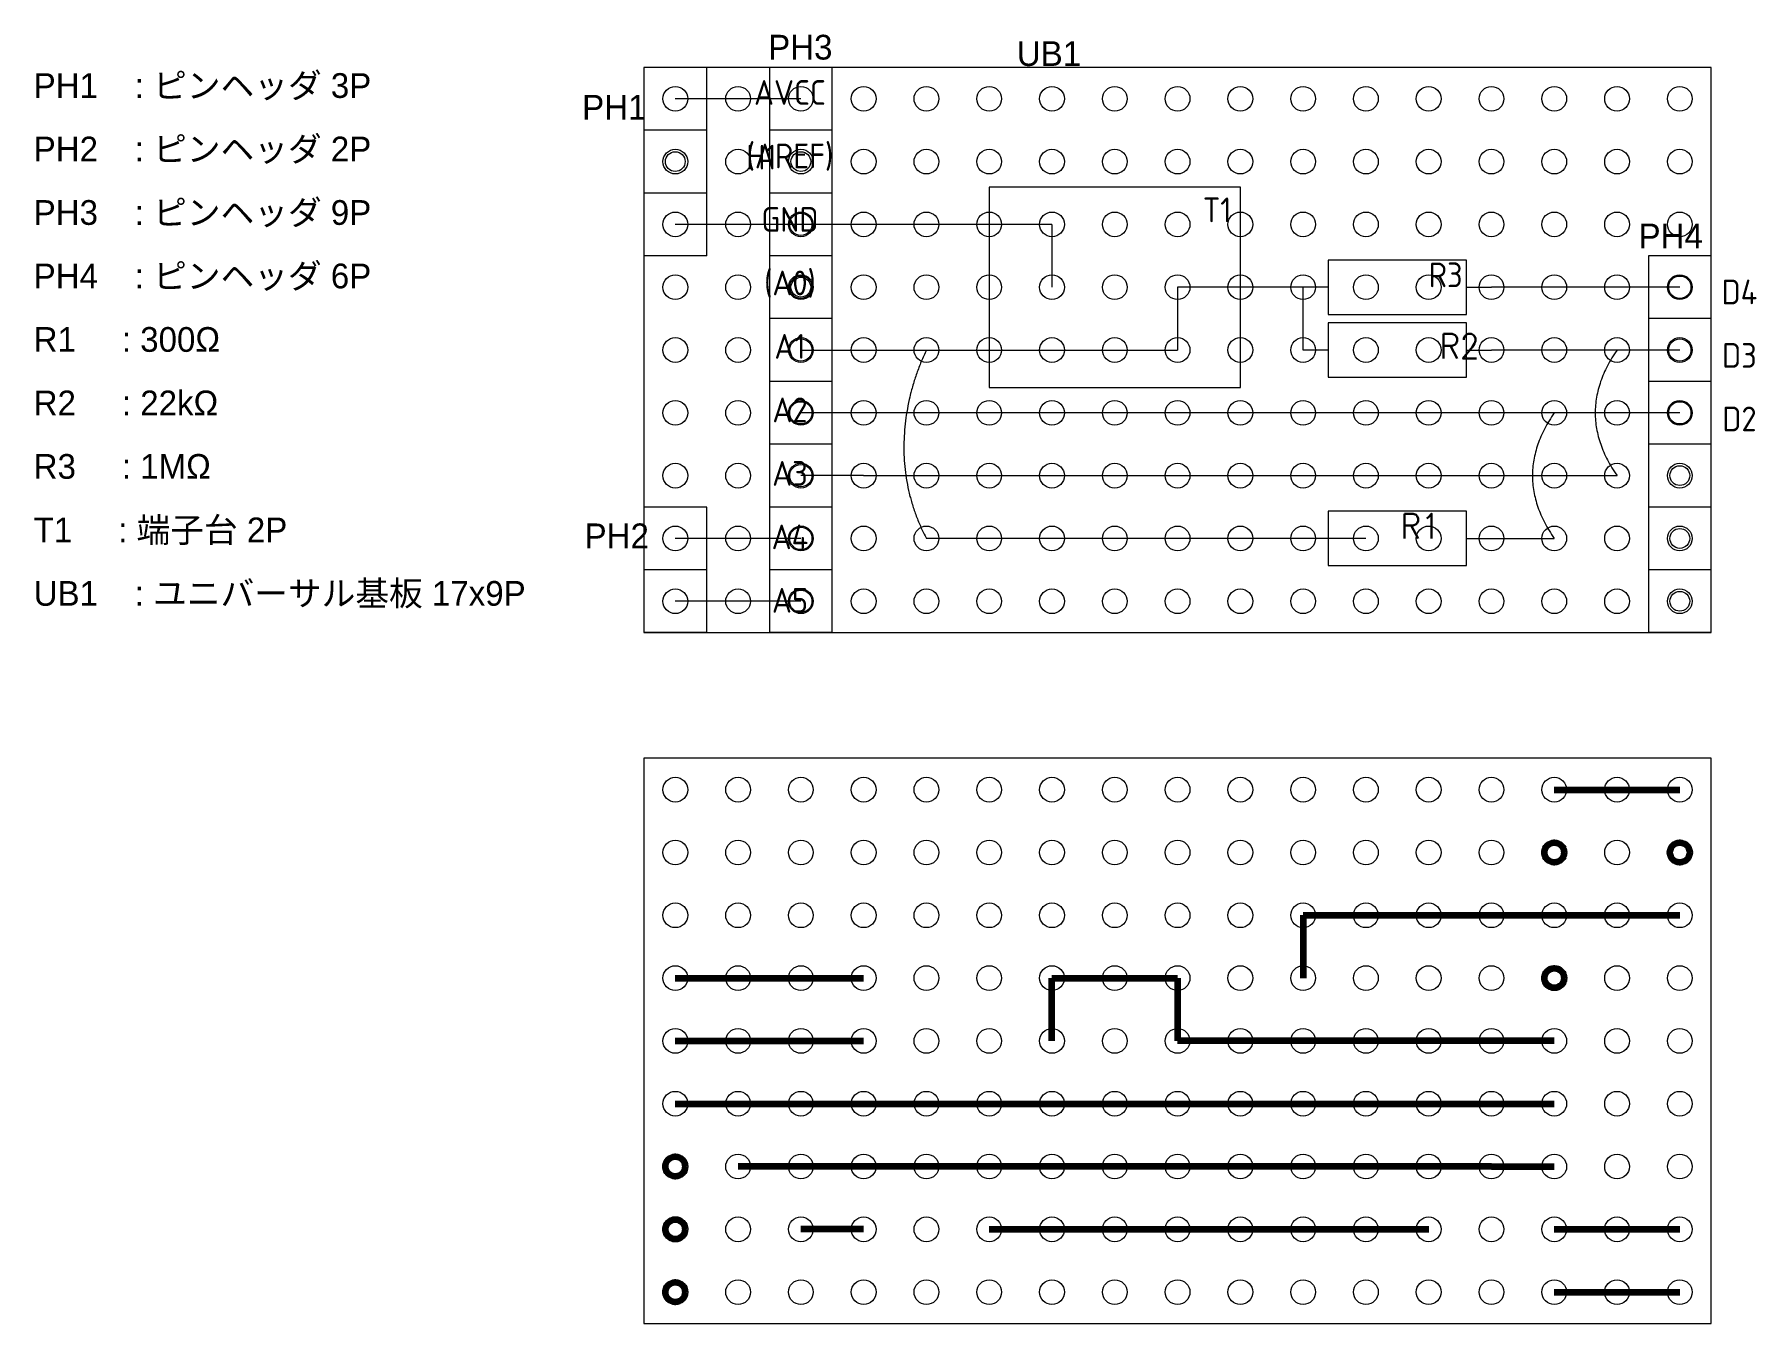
# Model space of a CAD drawing. Extents: x -21.5 to 48.2, y 16.9 to 69.1.
import ezdxf

# ---------------------------------------------------------------- set-up
doc = ezdxf.new("R2010")
doc.units = 0
doc.layers.get('0').update_dxf_attribs({"linetype": 'CONTINUOUS', "lineweight": 13})
for name, color, linetype, lineweight in [('0_GND', 7, 'CONTINUOUS', 15), ('0_wire', 3, 'CONTINUOUS', 15), ('5V line', 1, 'CONTINUOUS', 15), ('resister', 4, 'CONTINUOUS', 18)]:
    doc.layers.add(name, color=color, linetype=linetype, lineweight=lineweight)
for name, color, linetype, lineweight, true_color in [('pin socket', 56, 'CONTINUOUS', 15, 0x808000), ('terminal', 16, 'CONTINUOUS', 15, 0x800000), ('z_UniversalBoard', 253, 'CONTINUOUS', 15, 0xa0a0a4)]:
    doc.layers.add(name, color=color, linetype=linetype, lineweight=lineweight, true_color=true_color)
doc.styles.add('azomix', font='azomix')
doc.styles.add('iso', font='iso')
doc.styles.add('kst32b', font='kst32b')
doc.styles.get("Standard").update_dxf_attribs({"font": 'STANDARD'})

msp = doc.modelspace()

# ---------------------------------------------------------------- linework, layer by layer
at = {"layer": '0_GND'}
for p, q in [((9.52, 61.4), (4.44, 61.4)), ((19.68, 61.4), (9.52, 61.4)), ((19.68, 61.4), (19.68, 58.86))]:
    msp.add_line(p, q, dxfattribs=at)
at = {"layer": '0_GND', "lineweight": 200}
for p, q in [((29.84, 33.46), (29.84, 30.92)), ((29.84, 33.46), (40, 33.46)), ((40, 33.46), (45.08, 33.46))]:
    msp.add_line(p, q, dxfattribs=at)
at = {"layer": '0_wire'}
for p, q in [((24.76, 58.86), (24.76, 56.32)), ((29.84, 58.86), (24.76, 58.86)), ((29.84, 56.32), (29.84, 58.86)), ((42.54, 58.86), (37.46, 58.86)), ((45.08, 58.86), (42.54, 58.86)), ((9.52, 56.32), (24.76, 56.32)), ((42.54, 56.32), (37.46, 56.32)), ((45.08, 56.32), (42.54, 56.32)), ((12.06, 53.78), (9.52, 53.78)), ((45.08, 53.78), (12.06, 53.78)), ((12.06, 51.24), (9.52, 51.24)), ((12.06, 51.24), (42.54, 51.24)), ((9.52, 48.7), (4.44, 48.7)), ((32.38, 48.7), (14.6, 48.7)), ((37.46, 48.7), (40, 48.7)), ((9.52, 46.16), (4.44, 46.16))]:
    msp.add_line(p, q, dxfattribs=at)
at = {"layer": '0_wire', "lineweight": 200}
for p, q in [((4.44, 30.92), (6.98, 30.92)), ((6.98, 30.92), (12.06, 30.92)), ((19.68, 28.38), (19.68, 30.92)), ((19.68, 30.92), (24.76, 30.92)), ((24.76, 30.92), (24.76, 28.38)), ((4.44, 28.38), (6.98, 28.38)), ((6.98, 28.38), (12.06, 28.38)), ((40, 28.38), (24.76, 28.38)), ((4.44, 25.84), (37.46, 25.84)), ((37.46, 25.84), (40, 25.84)), ((37.46, 23.3), (6.98, 23.3)), ((37.46, 23.3), (40, 23.3)), ((12.06, 20.76), (9.52, 20.76)), ((17.14, 20.76), (34.92, 20.76)), ((40, 20.76), (45.08, 20.76)), ((40, 18.22), (45.08, 18.22))]:
    msp.add_line(p, q, dxfattribs=at)
at = {"layer": '0_wire'}
for centre in [(4.44, 63.94), (9.52, 63.94), (9.52, 58.86), (45.08, 51.24), (45.08, 48.7), (45.08, 46.16)]:
    msp.add_circle(centre, 0.4, dxfattribs=at)
at = {"layer": '0_wire', "lineweight": 200}
for centre in [(40, 36), (45.08, 36), (40, 30.92), (4.44, 23.3), (4.44, 20.76), (4.44, 18.22)]:
    msp.add_circle(centre, 0.4, dxfattribs=at)
at = {"layer": '5V line'}
msp.add_line((9.52, 66.48), (4.44, 66.48), dxfattribs=at)
at = {"layer": '5V line', "lineweight": 200}
msp.add_line((40, 38.54), (45.08, 38.54), dxfattribs=at)
at = {"layer": 'pin socket'}
for p, q in [((3.17, 67.75), (3.17, 65.21)), ((5.71, 67.75), (3.17, 67.75)), ((5.71, 65.21), (5.71, 67.75)), ((10.79, 67.75), (8.25, 67.75)), ((8.25, 67.75), (8.25, 65.21)), ((10.79, 65.21), (10.79, 67.75)), ((3.17, 65.21), (3.17, 62.67)), ((5.71, 65.21), (3.17, 65.21)), ((5.71, 65.21), (3.17, 65.21)), ((5.71, 62.67), (5.71, 65.21)), ((10.79, 65.21), (8.25, 65.21)), ((8.25, 65.21), (8.25, 62.67)), ((10.79, 65.21), (8.25, 65.21)), ((10.79, 62.67), (10.79, 65.21)), ((3.17, 62.67), (3.17, 60.13)), ((5.71, 62.67), (3.17, 62.67)), ((5.71, 62.67), (3.17, 62.67)), ((5.71, 60.13), (5.71, 62.67)), ((10.79, 62.67), (8.25, 62.67)), ((8.25, 62.67), (8.25, 60.13)), ((10.79, 62.67), (8.25, 62.67)), ((10.79, 60.13), (10.79, 62.67)), ((46.35, 60.13), (46.35, 62.67)), ((5.71, 60.13), (3.17, 60.13)), ((8.25, 60.13), (8.25, 57.59)), ((10.79, 60.13), (8.25, 60.13)), ((10.79, 60.13), (8.25, 60.13)), ((10.79, 60.13), (8.25, 60.13)), ((10.79, 60.13), (8.25, 60.13)), ((10.79, 57.59), (10.79, 60.13)), ((43.81, 60.13), (43.81, 57.59)), ((46.35, 60.13), (43.81, 60.13)), ((46.35, 57.59), (46.35, 60.13)), ((8.25, 57.59), (8.25, 55.05)), ((10.79, 57.59), (8.25, 57.59)), ((10.79, 57.59), (8.25, 57.59)), ((10.79, 57.59), (8.25, 57.59)), ((10.79, 57.59), (8.25, 57.59)), ((10.79, 55.05), (10.79, 57.59)), ((46.35, 57.59), (43.81, 57.59)), ((43.81, 57.59), (43.81, 55.05)), ((46.35, 57.59), (43.81, 57.59)), ((46.35, 55.05), (46.35, 57.59)), ((8.25, 55.05), (8.25, 52.51)), ((10.79, 55.05), (8.25, 55.05)), ((10.79, 55.05), (8.25, 55.05)), ((10.79, 55.05), (8.25, 55.05)), ((10.79, 55.05), (8.25, 55.05)), ((10.79, 52.51), (10.79, 55.05)), ((46.35, 55.05), (43.81, 55.05)), ((43.81, 55.05), (43.81, 52.51)), ((46.35, 55.05), (43.81, 55.05)), ((46.35, 52.51), (46.35, 55.05)), ((8.25, 52.51), (8.25, 49.97)), ((10.79, 52.51), (8.25, 52.51)), ((10.79, 52.51), (8.25, 52.51)), ((10.79, 52.51), (8.25, 52.51)), ((10.79, 49.97), (10.79, 52.51)), ((46.35, 52.51), (43.81, 52.51)), ((43.81, 52.51), (43.81, 49.97)), ((46.35, 52.51), (43.81, 52.51)), ((46.35, 49.97), (46.35, 52.51)), ((3.17, 49.97), (3.17, 47.43)), ((5.71, 49.97), (3.17, 49.97)), ((5.71, 47.43), (5.71, 49.97)), ((8.25, 49.97), (8.25, 47.43)), ((10.79, 49.97), (8.25, 49.97)), ((10.79, 49.97), (8.25, 49.97)), ((10.79, 49.97), (8.25, 49.97)), ((10.79, 47.43), (10.79, 49.97)), ((46.35, 49.97), (43.81, 49.97)), ((43.81, 49.97), (43.81, 47.43)), ((46.35, 49.97), (43.81, 49.97)), ((46.35, 47.43), (46.35, 49.97)), ((3.17, 47.43), (3.17, 44.89)), ((5.71, 47.43), (3.17, 47.43)), ((5.71, 47.43), (3.17, 47.43)), ((5.71, 44.89), (5.71, 47.43)), ((10.79, 47.43), (8.25, 47.43)), ((8.25, 47.43), (8.25, 44.89)), ((10.79, 47.43), (8.25, 47.43)), ((10.79, 44.89), (10.79, 47.43)), ((46.35, 47.43), (43.81, 47.43)), ((43.81, 47.43), (43.81, 44.89)), ((46.35, 47.43), (43.81, 47.43)), ((46.35, 44.89), (46.35, 47.43)), ((5.71, 44.89), (3.17, 44.89)), ((10.79, 44.89), (8.25, 44.89)), ((46.35, 44.89), (43.81, 44.89))]:
    msp.add_line(p, q, dxfattribs=at)
for centre in [(9.52, 61.4), (9.52, 58.86), (45.08, 58.86), (9.52, 56.32), (45.08, 56.32), (9.52, 53.78), (45.08, 53.78), (9.52, 51.24), (9.52, 48.7), (9.52, 46.16)]:
    msp.add_circle(centre, 0.45, dxfattribs=at)
at = {"layer": 'resister'}
for p, q in [((36.45, 59.96), (30.85, 59.96)), ((30.85, 59.96), (30.85, 57.76)), ((36.45, 57.76), (36.45, 59.96)), ((30.85, 58.86), (29.84, 58.86)), ((36.45, 58.86), (37.46, 58.86)), ((30.85, 57.76), (36.45, 57.76)), ((36.45, 57.42), (30.85, 57.42)), ((30.85, 57.42), (30.85, 55.22)), ((36.45, 55.22), (36.45, 57.42)), ((30.85, 56.32), (29.84, 56.32)), ((36.45, 56.32), (37.46, 56.32)), ((30.85, 55.22), (36.45, 55.22)), ((36.45, 49.8), (30.85, 49.8)), ((30.85, 49.8), (30.85, 47.6)), ((36.45, 47.6), (36.45, 49.8)), ((30.85, 48.7), (29.84, 48.7)), ((36.45, 48.7), (37.46, 48.7)), ((30.85, 47.6), (36.45, 47.6))]:
    msp.add_line(p, q, dxfattribs=at)
for points in [[(14.6, 56.32), (13.719, 54.481), (13.659, 50.481), (14.6, 48.7)], [(42.54, 56.32), (40.776, 53.776), (42.54, 51.24)], [(40, 53.78), (38.236, 51.236), (40, 48.7)]]:
    msp.add_open_spline(points, degree=2, dxfattribs=at)
at = {"layer": 'terminal'}
for p, q in [((17.14, 62.91), (17.14, 54.81)), ((27.3, 62.91), (17.14, 62.91)), ((27.3, 54.81), (27.3, 62.91)), ((17.14, 54.81), (27.3, 54.81))]:
    msp.add_line(p, q, dxfattribs=at)
for centre in [(19.68, 58.86), (24.76, 58.86)]:
    msp.add_circle(centre, 0.5, dxfattribs=at)
at = {"layer": 'z_UniversalBoard'}
for p, q in [((46.35, 67.75), (3.17, 67.75)), ((3.17, 67.75), (3.17, 44.89)), ((46.35, 44.89), (46.35, 67.75)), ((3.17, 44.89), (46.35, 44.89)), ((46.35, 39.81), (3.17, 39.81)), ((3.17, 39.81), (3.17, 16.95)), ((46.35, 16.95), (46.35, 39.81)), ((3.17, 16.95), (46.35, 16.95))]:
    msp.add_line(p, q, dxfattribs=at)
for centre in [(4.44, 66.48), (4.44, 66.48), (4.44, 66.48), (6.98, 66.48), (9.52, 66.48), (9.52, 66.48), (9.52, 66.48), (12.06, 66.48), (14.6, 66.48), (17.14, 66.48), (19.68, 66.48), (22.22, 66.48), (24.76, 66.48), (27.3, 66.48), (29.84, 66.48), (32.38, 66.48), (34.92, 66.48), (37.46, 66.48), (40, 66.48), (42.54, 66.48), (45.08, 66.48), (4.44, 63.94), (4.44, 63.94), (4.44, 63.94), (6.98, 63.94), (9.52, 63.94), (9.52, 63.94), (9.52, 63.94), (12.06, 63.94), (14.6, 63.94), (17.14, 63.94), (19.68, 63.94), (22.22, 63.94), (24.76, 63.94), (27.3, 63.94), (29.84, 63.94), (32.38, 63.94), (34.92, 63.94), (37.46, 63.94), (40, 63.94), (42.54, 63.94), (45.08, 63.94), (4.44, 61.4), (4.44, 61.4), (4.44, 61.4), (6.98, 61.4), (9.52, 61.4), (9.52, 61.4), (9.52, 61.4), (12.06, 61.4), (14.6, 61.4), (17.14, 61.4), (19.68, 61.4), (22.22, 61.4), (24.76, 61.4), (27.3, 61.4), (29.84, 61.4), (32.38, 61.4), (34.92, 61.4), (37.46, 61.4), (40, 61.4), (42.54, 61.4), (45.08, 61.4), (4.44, 58.86), (4.44, 58.86), (4.44, 58.86), (6.98, 58.86), (9.52, 58.86), (9.52, 58.86), (9.52, 58.86), (12.06, 58.86), (14.6, 58.86), (17.14, 58.86), (19.68, 58.86), (22.22, 58.86), (24.76, 58.86), (27.3, 58.86), (29.84, 58.86), (32.38, 58.86), (34.92, 58.86), (37.46, 58.86), (40, 58.86), (42.54, 58.86), (45.08, 58.86), (4.44, 56.32), (4.44, 56.32), (4.44, 56.32), (6.98, 56.32), (9.52, 56.32), (9.52, 56.32), (9.52, 56.32), (12.06, 56.32), (14.6, 56.32), (17.14, 56.32), (19.68, 56.32), (22.22, 56.32), (24.76, 56.32), (27.3, 56.32), (29.84, 56.32), (32.38, 56.32), (34.92, 56.32), (37.46, 56.32), (40, 56.32), (42.54, 56.32), (45.08, 56.32), (4.44, 53.78), (4.44, 53.78), (6.98, 53.78), (9.52, 53.78), (9.52, 53.78), (12.06, 53.78), (14.6, 53.78), (17.14, 53.78), (19.68, 53.78), (22.22, 53.78), (24.76, 53.78), (27.3, 53.78), (29.84, 53.78), (32.38, 53.78), (34.92, 53.78), (37.46, 53.78), (40, 53.78), (42.54, 53.78), (45.08, 53.78), (4.44, 51.24), (4.44, 51.24), (6.98, 51.24), (9.52, 51.24), (9.52, 51.24), (12.06, 51.24), (14.6, 51.24), (17.14, 51.24), (19.68, 51.24), (22.22, 51.24), (24.76, 51.24), (27.3, 51.24), (29.84, 51.24), (32.38, 51.24), (34.92, 51.24), (37.46, 51.24), (40, 51.24), (42.54, 51.24), (45.08, 51.24), (4.44, 48.7), (6.98, 48.7), (9.52, 48.7), (12.06, 48.7), (14.6, 48.7), (17.14, 48.7), (19.68, 48.7), (22.22, 48.7), (24.76, 48.7), (27.3, 48.7), (29.84, 48.7), (32.38, 48.7), (34.92, 48.7), (37.46, 48.7), (40, 48.7), (42.54, 48.7), (45.08, 48.7), (4.44, 46.16), (6.98, 46.16), (9.52, 46.16), (12.06, 46.16), (14.6, 46.16), (17.14, 46.16), (19.68, 46.16), (22.22, 46.16), (24.76, 46.16), (27.3, 46.16), (29.84, 46.16), (32.38, 46.16), (34.92, 46.16), (37.46, 46.16), (40, 46.16), (42.54, 46.16), (45.08, 46.16), (4.44, 38.54), (4.44, 38.54), (4.44, 38.54), (6.98, 38.54), (9.52, 38.54), (9.52, 38.54), (9.52, 38.54), (12.06, 38.54), (14.6, 38.54), (17.14, 38.54), (19.68, 38.54), (22.22, 38.54), (24.76, 38.54), (27.3, 38.54), (29.84, 38.54), (32.38, 38.54), (34.92, 38.54), (37.46, 38.54), (40, 38.54), (42.54, 38.54), (45.08, 38.54), (4.44, 36), (4.44, 36), (4.44, 36), (6.98, 36), (9.52, 36), (9.52, 36), (9.52, 36), (12.06, 36), (14.6, 36), (17.14, 36), (19.68, 36), (22.22, 36), (24.76, 36), (27.3, 36), (29.84, 36), (32.38, 36), (34.92, 36), (37.46, 36), (40, 36), (42.54, 36), (45.08, 36), (4.44, 33.46), (4.44, 33.46), (4.44, 33.46), (6.98, 33.46), (9.52, 33.46), (9.52, 33.46), (9.52, 33.46), (12.06, 33.46), (14.6, 33.46), (17.14, 33.46), (19.68, 33.46), (22.22, 33.46), (24.76, 33.46), (27.3, 33.46), (29.84, 33.46), (32.38, 33.46), (34.92, 33.46), (37.46, 33.46), (40, 33.46), (42.54, 33.46), (45.08, 33.46), (4.44, 30.92), (4.44, 30.92), (4.44, 30.92), (6.98, 30.92), (9.52, 30.92), (9.52, 30.92), (9.52, 30.92), (12.06, 30.92), (14.6, 30.92), (17.14, 30.92), (19.68, 30.92), (22.22, 30.92), (24.76, 30.92), (27.3, 30.92), (29.84, 30.92), (32.38, 30.92), (34.92, 30.92), (37.46, 30.92), (40, 30.92), (42.54, 30.92), (45.08, 30.92), (4.44, 28.38), (4.44, 28.38), (4.44, 28.38), (6.98, 28.38), (9.52, 28.38), (9.52, 28.38), (9.52, 28.38), (12.06, 28.38), (14.6, 28.38), (17.14, 28.38), (19.68, 28.38), (22.22, 28.38), (24.76, 28.38), (27.3, 28.38), (29.84, 28.38), (32.38, 28.38), (34.92, 28.38), (37.46, 28.38), (40, 28.38), (42.54, 28.38), (45.08, 28.38), (4.44, 25.84), (4.44, 25.84), (6.98, 25.84), (9.52, 25.84), (9.52, 25.84), (12.06, 25.84), (14.6, 25.84), (17.14, 25.84), (19.68, 25.84), (22.22, 25.84), (24.76, 25.84), (27.3, 25.84), (29.84, 25.84), (32.38, 25.84), (34.92, 25.84), (37.46, 25.84), (40, 25.84), (42.54, 25.84), (45.08, 25.84), (4.44, 23.3), (4.44, 23.3), (6.98, 23.3), (9.52, 23.3), (9.52, 23.3), (12.06, 23.3), (14.6, 23.3), (17.14, 23.3), (19.68, 23.3), (22.22, 23.3), (24.76, 23.3), (27.3, 23.3), (29.84, 23.3), (32.38, 23.3), (34.92, 23.3), (37.46, 23.3), (40, 23.3), (42.54, 23.3), (45.08, 23.3), (4.44, 20.76), (6.98, 20.76), (9.52, 20.76), (12.06, 20.76), (14.6, 20.76), (17.14, 20.76), (19.68, 20.76), (22.22, 20.76), (24.76, 20.76), (27.3, 20.76), (29.84, 20.76), (32.38, 20.76), (34.92, 20.76), (37.46, 20.76), (40, 20.76), (42.54, 20.76), (45.08, 20.76), (4.44, 18.22), (6.98, 18.22), (9.52, 18.22), (12.06, 18.22), (14.6, 18.22), (17.14, 18.22), (19.68, 18.22), (22.22, 18.22), (24.76, 18.22), (27.3, 18.22), (29.84, 18.22), (32.38, 18.22), (34.92, 18.22), (37.46, 18.22), (40, 18.22), (42.54, 18.22), (45.08, 18.22)]:
    msp.add_circle(centre, 0.5, dxfattribs=at)

# ---------------------------------------------------------------- texts
at = {"insert": (-21.519, 56.692), "char_height": 1, "width": 21.90444, "attachment_point": 4, "line_spacing_factor": 1.54, "style": 'kst32b'}
msp.add_mtext('PH1    : ピンヘッダ 3P\\PPH2    : ピンヘッダ 2P\\PPH3    : ピンヘッダ 9P\\PPH4    : ピンヘッダ 6P\\PR1     : 300Ω\\PR2     : 22kΩ\\PR3     : 1MΩ\\PT1     : 端子台 2P\\PUB1    : ユニバーサル基板 17x9P', dxfattribs=at)
at = {"layer": 'pin socket', "char_height": 1, "line_spacing_factor": 1.54}
for s, insert, width, attachment_point, style in [('PH3', (9.498, 68.56), 1.78556, 5, 'azomix'), ('AVCC\\P(AREF)\\PGND\\P(A0)\\PA1\\PA2\\PA3\\PA4\\PA5', (9.079, 56.465), 4, 5, 'iso'), ('PH1', (1.97, 66.135), 1.68111, 5, 'azomix'), ('H1', (7.31, 64.121), 1.11111, 4, 'iso'), ('PH4', (44.713, 60.931), 1.85444, 5, 'azomix'), ('D4\\PD3\\PD2', (47.493, 56.101), 1.44444, 5, 'iso'), ('PH2', (2.071, 48.805), 1.78556, 5, 'azomix')]:
    msp.add_mtext(s, dxfattribs=dict(at, insert=insert, width=width, attachment_point=attachment_point, style=style))
at = {"layer": 'resister', "insert": (34.92, 59.36), "char_height": 1, "width": 1.33333, "attachment_point": 4, "line_spacing_factor": 1.54, "style": 'iso'}
msp.add_mtext('R3', dxfattribs=at)
at = {"layer": 'resister', "char_height": 1, "attachment_point": 5}
for s, insert, width in [('R2', (36.169, 56.471), 1.33333), ('R1', (34.587, 49.2), 1.11111)]:
    msp.add_mtext(s, dxfattribs=dict(at, insert=insert, width=width))
at = {"layer": 'terminal', "insert": (25.781, 61.989), "char_height": 1, "width": 1.11111, "attachment_point": 4, "line_spacing_factor": 1.54, "style": 'iso'}
msp.add_mtext('T1', dxfattribs=at)
at = {"layer": 'z_UniversalBoard', "insert": (19.558, 68.302), "char_height": 1, "width": 1.68111, "attachment_point": 5, "line_spacing_factor": 1.54, "style": 'azomix'}
msp.add_mtext('UB1', dxfattribs=at)

doc.saveas('drawing.dxf')
